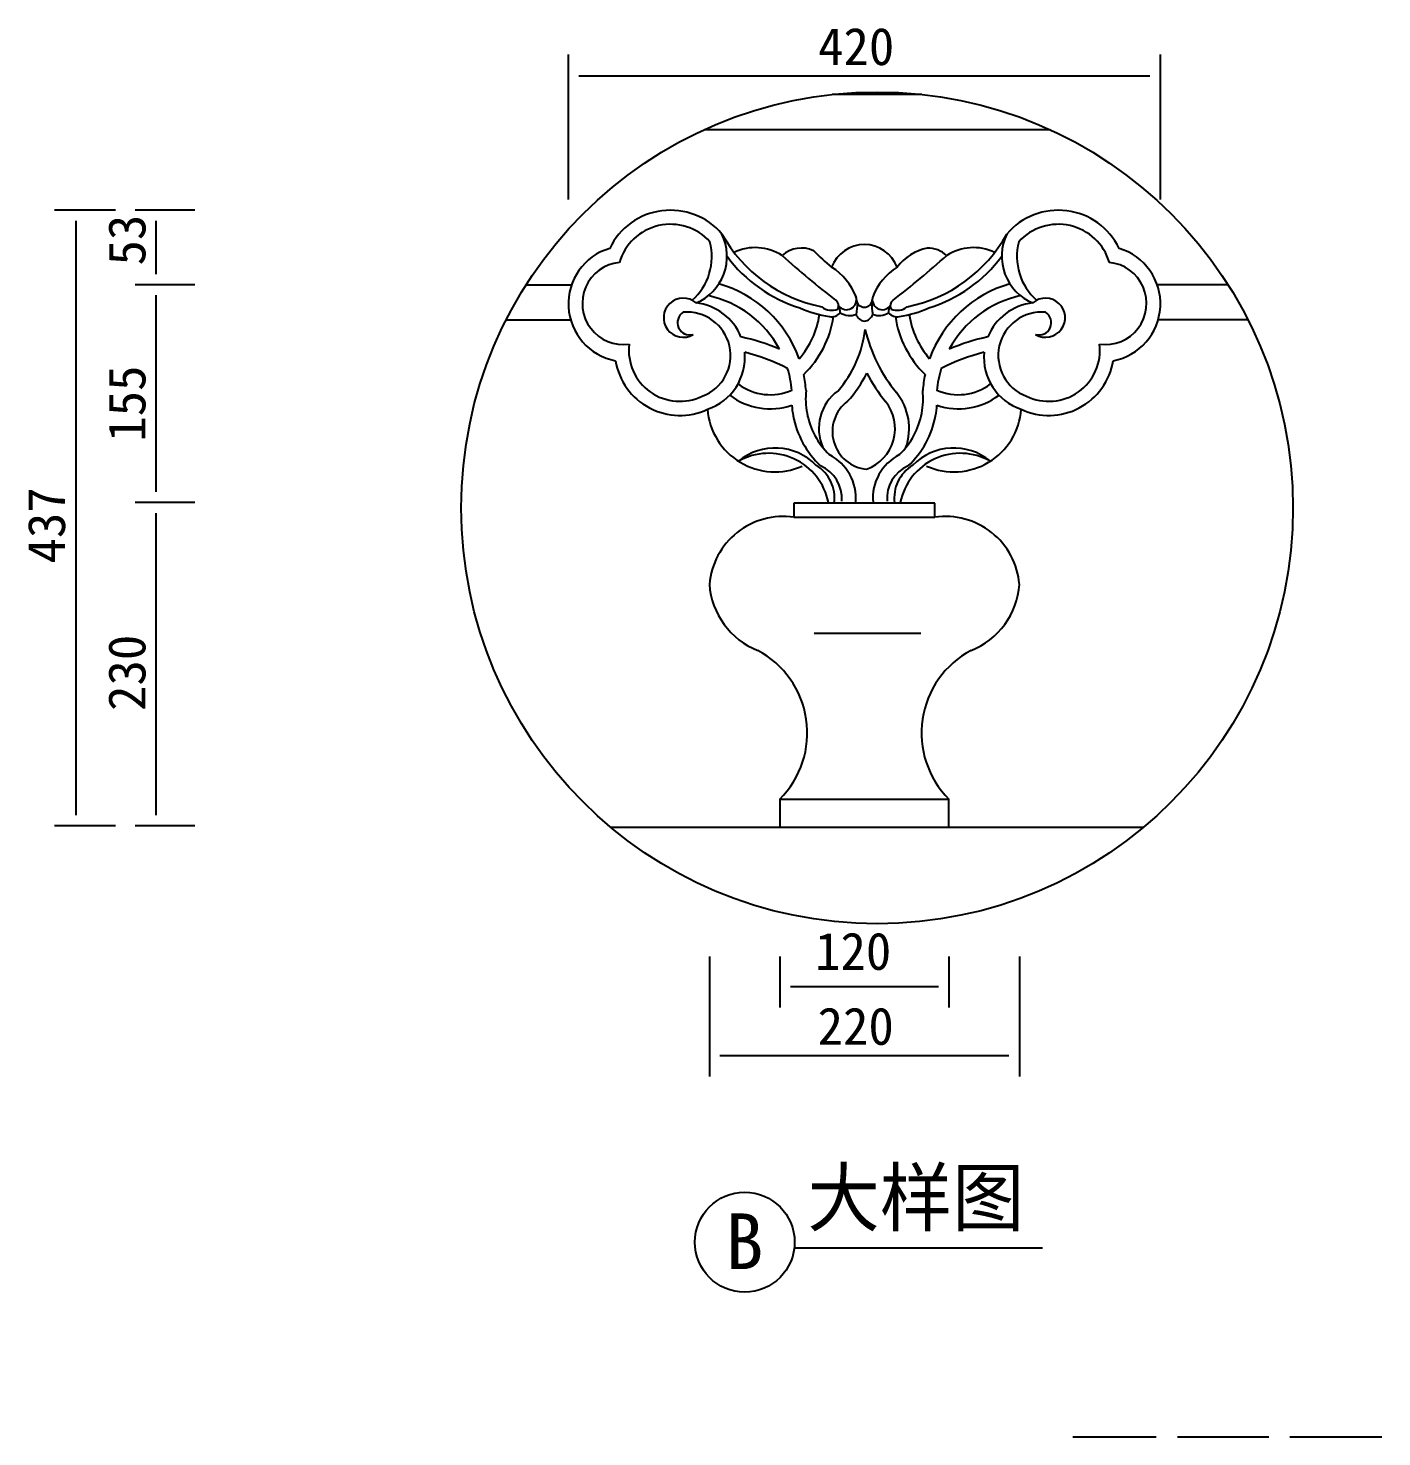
# Model space of a CAD drawing. Header units: metres. Extents: x -351 to 4765, y -725 to 4733.
# Drawn here: x 2844 to 4765, y 2734 to 4733 of the extents above; entities that cross this region are included whole.
import ezdxf

# ---------------------------------------------------------------- set-up
doc = ezdxf.new("R2010")
doc.units = ezdxf.units.M
for name, color, linetype in [('3', 3, 'Continuous'), ('4', 4, 'Continuous'), ('7', 7, 'Continuous'), ('BH', 3, 'Continuous'), ('DIM', 3, 'Continuous'), ('TEXT', 3, 'Continuous'), ('Z', 4, 'Continuous')]:
    doc.layers.add(name, color=color, linetype=linetype)

msp = doc.modelspace()

# ---------------------------------------------------------------- linework, layer by layer
at = {"layer": '3'}
for p, q in [((3930.97, 4039.15), (4130.97, 4039.15)), ((3959.91, 3874.52), (4110.95, 3874.52)), ((3910.97, 3639.15), (4150.97, 3639.15))]:
    msp.add_line(p, q, dxfattribs=at)
for centre, radius, start, end in [((3998.85, 4529.91), 202.48, 216.46, 252.98), ((4063.1, 4529.91), 202.48, 287.02, 323.54), ((3777.41, 4205.76), 171.26, 19.94, 74.06), ((4284.54, 4205.76), 171.26, 105.94, 160.06), ((3777.41, 4205.76), 151.26, 28.43, 77.82), ((3978.36, 4329.91), 18.42, 357.63, 30.02), ((4765.49, 4241.52), 751.21, 172.24, 173.46), ((4104.15, 4339.85), 62.68, 175.3, 191.78), ((4079.12, 4331.01), 14.06, 144.74, 187.61), ((4284.54, 4205.76), 151.26, 102.18, 151.57), ((4004.73, 4478.65), 156.55, 245.41, 261.42), ((3984.24, 4340.57), 16.95, 260.24, 317.64), ((4010.12, 4351.1), 25.69, 238.69, 290.61), ((4033.04, 4331.99), 14.73, 199.61, 261.94), ((4028.91, 4331.99), 14.73, 278.06, 340.39), ((4051.83, 4351.1), 25.69, 249.39, 301.31), ((4077.71, 4340.57), 16.95, 222.36, 279.76), ((4057.22, 4478.65), 156.55, 278.58, 294.59), ((3777.41, 4205.76), 171.26, 19.89, 19.94), ((4284.54, 4205.76), 171.26, 160.06, 160.11), ((3777.41, 4205.76), 151.26, 5.01, 17.11), ((3777.41, 4205.76), 171.26, 4.38, 12.14), ((4284.54, 4205.76), 171.26, 167.86, 175.62), ((4284.54, 4205.76), 151.26, 162.89, 174.99), ((4059, 4207.56), 111.4, 174.18, 190.7), ((4002.95, 4207.56), 111.4, 349.3, 5.82), ((4059, 4207.56), 131.4, 184.09, 190.7), ((4059, 4207.56), 131.4, 190.7, 226.7), ((4059, 4207.56), 111.4, 190.7, 225.6), ((4002.95, 4207.56), 111.4, 314.4, 349.3), ((4002.95, 4207.56), 131.4, 313.3, 349.3), ((4002.95, 4207.56), 131.4, 349.3, 355.91), ((3904.19, 4056.15), 81.27, 44.17, 129.76), ((3894.91, 4043.1), 86.75, 11.28, 119.48), ((3949.67, 4066.19), 69.29, 354.93, 63.07), ((4112.27, 4066.19), 69.29, 116.93, 185.07), ((4167.04, 4043.1), 86.75, 60.52, 168.72), ((4157.76, 4056.15), 81.27, 50.24, 135.83), ((3934.1, 4066.15), 54.59, 352.63, 58.67), ((3949.12, 4066.18), 49.84, 354.98, 66.65), ((4112.83, 4066.18), 49.84, 113.35, 185.02), ((4127.85, 4066.15), 54.59, 121.33, 187.37)]:
    msp.add_arc(centre, radius, start, end, dxfattribs=at)
at = {"layer": '4'}
msp.add_line((3670.85, 3599.15), (4427.22, 3599.15), dxfattribs=at)
at = {"layer": '7'}
for p, q in [((4112.72, 4639.15), (3985.35, 4639.15)), ((4294.47, 4589.15), (3803.6, 4589.15)), ((3551, 4369.15), (3615.44, 4369.15)), ((4547.07, 4369.15), (4446.51, 4369.15)), ((3522.52, 4319.15), (3614.07, 4319.15)), ((4575.55, 4319.15), (4447.88, 4319.15)), ((4049.03, 4059.15), (3930.97, 4059.15)), ((3930.97, 4059.15), (3930.97, 4039.15)), ((4130.97, 4059.15), (4012.91, 4059.15)), ((4130.97, 4039.15), (4130.97, 4059.15)), ((3930.97, 4039.15), (3930.97, 4039.15)), ((3930.97, 4039.15), (3930.97, 4039.15)), ((4130.97, 4039.15), (4130.97, 4039.15)), ((4130.97, 4039.15), (4130.97, 4039.15)), ((3910.97, 3639.15), (3910.97, 3599.15)), ((4150.97, 3599.15), (4150.97, 3639.15)), ((3910.97, 3599.15), (4150.97, 3599.15))]:
    msp.add_line(p, q, dxfattribs=at)
for centre, radius, start, end in [((3755.75, 4379.19), 95.71, 40.3, 154.29), ((4306.2, 4379.19), 95.71, 25.71, 139.7), ((3755.75, 4379.19), 75.71, 42.25, 163.45), ((3764.02, 4409.57), 72, 292.87, 25.97), ((4010.85, 4542.2), 208.29, 209.04, 258.82), ((4051.09, 4542.2), 208.29, 281.18, 330.96), ((4297.93, 4409.57), 72, 154.03, 247.13), ((4306.2, 4379.19), 75.71, 16.55, 137.75), ((3692.95, 4342), 82.13, 106.58, 259.37), ((3731.34, 4409.2), 83.12, 311.54, 14.56), ((3876.17, 4351.73), 70.09, 57.18, 115.55), ((3941.71, 4380.02), 41.18, 65.45, 131.98), ((4031.22, 4376.05), 50.1, 90.28, 159), ((4030.73, 4376.05), 50.1, 21, 89.72), ((4134.12, 4352.23), 70.35, 101.38, 143.58), ((4120.24, 4380.02), 41.18, 48.02, 90), ((4185.78, 4351.73), 70.09, 64.45, 122.82), ((4330.61, 4409.2), 83.12, 165.44, 228.46), ((4369, 4342), 82.13, 280.63, 73.42), ((3689.11, 4342.62), 58.45, 95.83, 277.86), ((4755.27, 5339.82), 1253.33, 227.85, 232.38), ((4247.64, 4707.01), 408.96, 225.07, 229.94), ((3306.68, 5339.82), 1253.33, 307.62, 312.15), ((4372.84, 4342.62), 58.45, 262.14, 84.17), ((3940.44, 4322.39), 84.04, 20.48, 58.43), ((4121.51, 4322.39), 84.04, 121.57, 159.52), ((3773.79, 4322.28), 27.76, 49.01, 300.59), ((3783.76, 4266.03), 77.65, 21.96, 83.91), ((3984.86, 4339.29), 9.45, 330.75, 54.97), ((4005.49, 4347.91), 14.22, 218.15, 18.9), ((4030.97, 4348.55), 11.28, 183.29, 356.71), ((4056.45, 4347.91), 14.22, 161.1, 321.85), ((4077.08, 4339.29), 9.45, 125.03, 209.25), ((4278.18, 4266.03), 77.65, 96.09, 158.04), ((4288.15, 4322.28), 27.76, 239.41, 130.99), ((3783.26, 4315.26), 17.5, 122.38, 285.44), ((3779.4, 4268.7), 61.59, 290.45, 95.13), ((3846.27, 4344.3), 122.24, 318.95, 351.71), ((3846.27, 4344.3), 142.24, 313.87, 351.73), ((3984.37, 4354.55), 21.72, 230.2, 293.73), ((4077.58, 4354.55), 21.72, 246.27, 309.8), ((4215.68, 4344.3), 142.24, 188.27, 226.13), ((4215.68, 4344.3), 122.24, 188.29, 221.05), ((4282.55, 4268.7), 61.59, 84.87, 249.55), ((4278.69, 4315.26), 17.5, 254.56, 57.62), ((3875.42, 4322.85), 157.53, 318.64, 353.71), ((4244.79, 4355.63), 218.59, 193.24, 219.61), ((3769.11, 4276.15), 72.51, 173.22, 296.02), ((3792.59, 4000.18), 301.57, 67, 77.91), ((4269.35, 4000.18), 301.57, 102.09, 113), ((4292.84, 4276.15), 72.51, 243.98, 6.78), ((3769.11, 4276.15), 92.51, 189.25, 295.09), ((3783.76, 4266.03), 77.65, 288.45, 5.37), ((3792.59, 4000.18), 281.57, 62.65, 75.92), ((4269.35, 4000.18), 281.57, 104.08, 117.35), ((4278.18, 4266.03), 77.65, 174.63, 251.55), ((4292.84, 4276.15), 92.51, 244.91, 350.75), ((3875.42, 4322.85), 177.53, 317.86, 333.44), ((4244.79, 4355.63), 238.59, 208.05, 219.58), ((3897.17, 4288.01), 74.95, 232.86, 294.31), ((4164.78, 4288.01), 74.95, 245.69, 307.14), ((3897.17, 4288.01), 94.95, 232.86, 288.9), ((4033.27, 4164.83), 66.9, 126.3, 203.65), ((4039.32, 4160.73), 53.76, 126.87, 264.41), ((4013.11, 4164.99), 61.45, 289.96, 38.94), ((4013.11, 4164.99), 81.45, 340.64, 39.03), ((4164.78, 4288.01), 94.95, 251.1, 307.14), ((3903.93, 4199.32), 95.85, 184.16, 293.9), ((4158.02, 4199.32), 95.85, 246.1, 355.84), ((3915.85, 3935), 105.24, 81.74, 175.24), ((4146.1, 3935), 105.24, 4.76, 98.26), ((3920.18, 3951.63), 109.49, 184.13, 248.23), ((4141.77, 3951.63), 109.49, 291.77, 355.87), ((3817.55, 3732.97), 132.41, 314.88, 62.06), ((4244.4, 3732.97), 132.41, 117.94, 225.12)]:
    msp.add_arc(centre, radius, start, end, dxfattribs=at)
at = {"layer": 'DIM'}
for p, q in [((3610.82, 4489.96), (3610.82, 4695.69)), ((4451.12, 4489.96), (4451.12, 4695.69)), ((3625.82, 4665.69), (4436.12, 4665.69)), ((2968.05, 4474.91), (2881.68, 4474.91)), ((2911.68, 4459.91), (2911.68, 3616.15)), ((3080.64, 4474.91), (2995.78, 4474.91)), ((3025.78, 4384.15), (3025.78, 4459.91)), ((3080.64, 4369.15), (2995.78, 4369.15)), ((3025.78, 4075.07), (3025.78, 4354.15)), ((3080.64, 4060.07), (2995.78, 4060.07)), ((3025.78, 3616.15), (3025.78, 4045.07)), ((2968.05, 3601.15), (2881.68, 3601.15)), ((3080.64, 3601.15), (2995.78, 3601.15)), ((3810.97, 3415.53), (3810.97, 3245.11)), ((3910.97, 3415.53), (3910.97, 3343.2)), ((4150.97, 3415.53), (4150.97, 3343.2)), ((4250.97, 3415.53), (4250.97, 3245.11)), ((3925.97, 3373.2), (4135.97, 3373.2)), ((3825.97, 3275.11), (4235.97, 3275.11)), ((4326.72, 2733.85), (4445.2, 2733.85)), ((4475.2, 2733.85), (4604.84, 2733.85)), ((4634.84, 2733.85), (4765.37, 2733.85))]:
    msp.add_line(p, q, dxfattribs=at)
msp.add_circle((4049.03, 4052.33), 590.26, dxfattribs=at)
at = {"layer": 'TEXT'}
msp.add_line((3931.66, 3002.16), (4283.97, 3002.16), dxfattribs=at)
msp.add_circle((3861.17, 3010.11), 70.85, dxfattribs=at)

# ---------------------------------------------------------------- texts
at = {"layer": 'BH'}
for s, p in [('420', (3965.25, 4680.86)), ('120', (3960.98, 3396.69)), ('220', (3964.56, 3290.29))]:
    msp.add_text(s, height=53, dxfattribs=at).set_placement(p)
for s, p in [('53', (3010.61, 4396.42)), ('155', (3010.61, 4146.28)), ('437', (2896.5, 3973.52)), ('230', (3010.61, 3764.19))]:
    msp.add_text(s, height=53, rotation=90, dxfattribs=at).set_placement(p)
at = {"layer": 'Z'}
for s, p in [('大样图', (3950.13, 3033.92)), ('B', (3833.87, 2971.95))]:
    msp.add_text(s, height=79, dxfattribs=at).set_placement(p)

doc.saveas('drawing.dxf')
